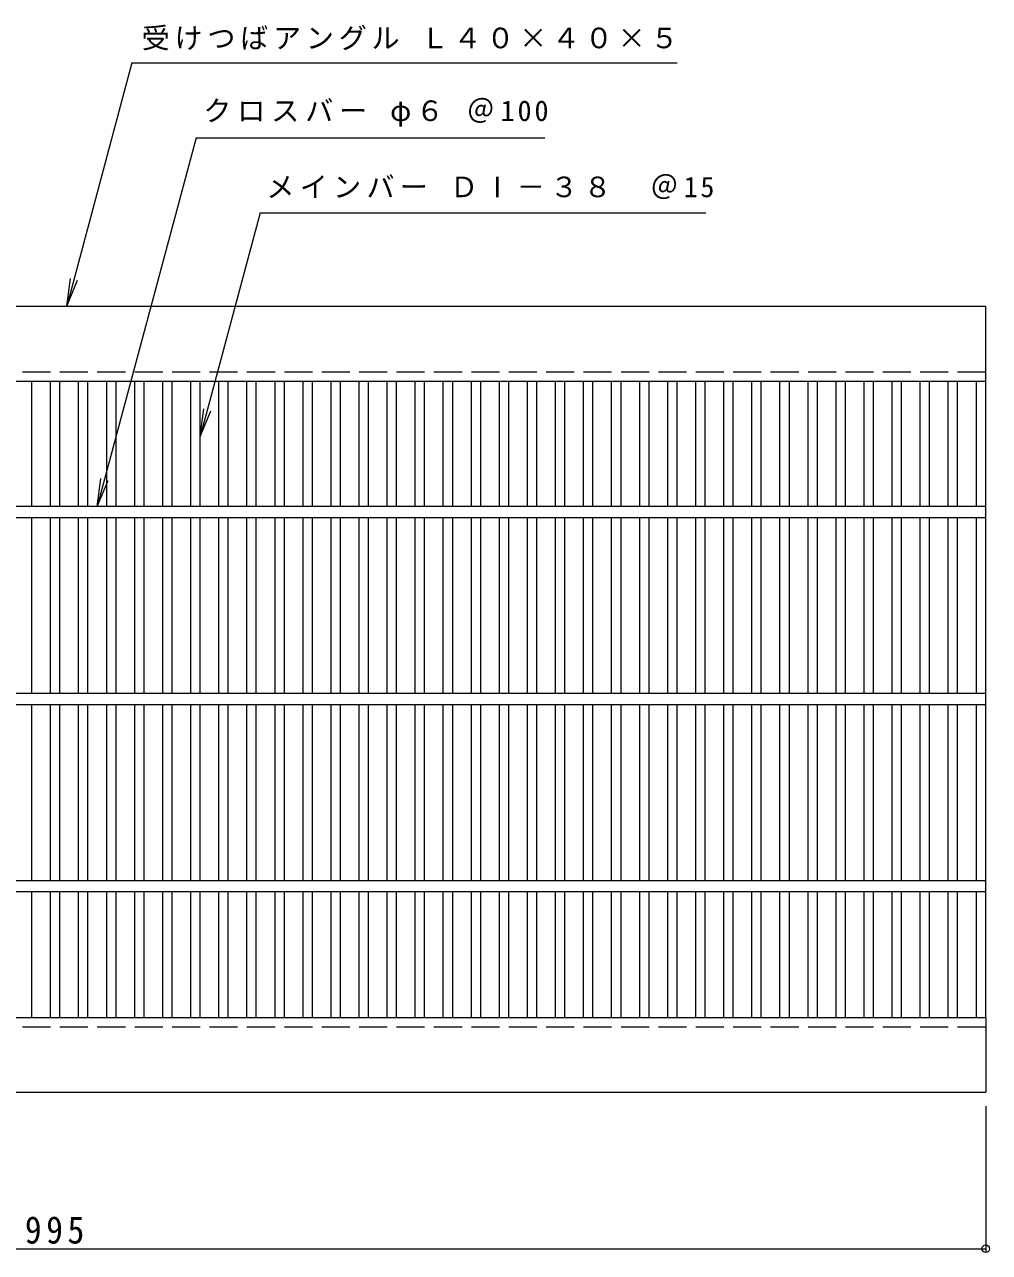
# Model space of a CAD drawing. Units: millimetres, scale not verified. Extents: x -905 to 910, y -686 to 649.
# Drawn here: x -222 to 294, y -7 to 649 of the extents above; entities that cross this region are included whole.
import ezdxf

# ---------------------------------------------------------------- set-up
doc = ezdxf.new("R2010")
doc.units = ezdxf.units.MM
doc.header["$LTSCALE"] = 5
doc.header["$PDMODE"] = 32
doc.header["$PDSIZE"] = 4
doc.linetypes.add('DASHED3', pattern=[4, 3, -1])
for name, color, linetype, lineweight in [('1-1_1-1ﾚｲﾔ', 2, 'Continuous', 9), ('1-2_1-2ﾚｲﾔ', 3, 'Continuous', 9), ('1-4_1-4ﾚｲﾔ', 7, 'Continuous', 9), ('1-5_1-5ﾚｲﾔ', 7, 'Continuous', 9)]:
    doc.layers.add(name, color=color, linetype=linetype, lineweight=lineweight)
doc.styles.add('ＭＳ ゴシック', font='')
doc.styles.get('ＭＳ ゴシック').set_extended_font_data('MS Gothic')

msp = doc.modelspace()

# ---------------------------------------------------------------- linework, layer by layer
at = {"layer": '1-1_1-1ﾚｲﾔ'}
for p, q in [((-703.29, 498.158), (291.71, 498.158)), ((291.71, 458.158), (291.71, 498.158)), ((-703.29, 458.158), (291.71, 458.158)), ((-703.29, 118.158), (291.71, 118.158)), ((291.71, 118.158), (291.71, 78.158)), ((-703.29, 78.158), (291.71, 78.158))]:
    msp.add_line(p, q, dxfattribs=at)
at = {"layer": '1-1_1-1ﾚｲﾔ', "linetype": 'DASHED3'}
for p, q in [((-703.29, 463.158), (291.71, 463.158)), ((-703.29, 113.158), (291.71, 113.158))]:
    msp.add_line(p, q, dxfattribs=at)
at = {"layer": '1-2_1-2ﾚｲﾔ'}
for p, q in [((-218.29, 391.158), (-218.29, 458.158)), ((-208.291, 391.158), (-208.291, 458.158)), ((-203.29, 391.158), (-203.29, 458.158)), ((-193.291, 391.158), (-193.291, 458.158)), ((-188.29, 391.158), (-188.29, 458.158)), ((-178.291, 391.158), (-178.291, 458.158)), ((-173.29, 391.158), (-173.29, 458.158)), ((-163.291, 391.158), (-163.291, 458.158)), ((-158.29, 391.158), (-158.29, 458.158)), ((-148.291, 391.158), (-148.291, 458.158)), ((-143.29, 391.158), (-143.29, 458.158)), ((-133.291, 391.158), (-133.291, 458.158)), ((-128.29, 391.158), (-128.29, 458.158)), ((-118.291, 391.158), (-118.291, 458.158)), ((-113.29, 391.158), (-113.29, 458.158)), ((-103.291, 391.158), (-103.291, 458.158)), ((-98.29, 391.158), (-98.29, 458.158)), ((-88.291, 391.158), (-88.291, 458.158)), ((-83.29, 391.158), (-83.29, 458.158)), ((-73.291, 391.158), (-73.291, 458.158)), ((-68.29, 391.158), (-68.29, 458.158)), ((-58.291, 391.158), (-58.291, 458.158)), ((-53.29, 391.158), (-53.29, 458.158)), ((-43.291, 391.158), (-43.291, 458.158)), ((-38.29, 391.158), (-38.29, 458.158)), ((-28.291, 391.158), (-28.291, 458.158)), ((-23.291, 391.158), (-23.291, 458.158)), ((-13.291, 391.158), (-13.291, 458.158)), ((-8.29, 391.158), (-8.29, 458.158)), ((1.709, 391.158), (1.709, 458.158)), ((6.71, 391.158), (6.71, 458.158)), ((16.709, 391.158), (16.709, 458.158)), ((21.71, 391.158), (21.71, 458.158)), ((31.709, 391.158), (31.709, 458.158)), ((36.709, 391.158), (36.709, 458.158)), ((46.709, 391.158), (46.709, 458.158)), ((51.709, 391.158), (51.709, 458.158)), ((61.709, 391.158), (61.709, 458.158)), ((66.71, 391.158), (66.71, 458.158)), ((76.709, 391.158), (76.709, 458.158)), ((81.709, 391.158), (81.709, 458.158)), ((91.709, 391.158), (91.709, 458.158)), ((96.709, 391.158), (96.709, 458.158)), ((106.709, 391.158), (106.709, 458.158)), ((111.709, 391.158), (111.709, 458.158)), ((121.709, 391.158), (121.709, 458.158)), ((126.709, 391.158), (126.709, 458.158)), ((136.709, 391.158), (136.709, 458.158)), ((141.709, 391.158), (141.709, 458.158)), ((151.709, 391.158), (151.709, 458.158)), ((156.709, 391.158), (156.709, 458.158)), ((166.709, 391.158), (166.709, 458.158)), ((171.709, 391.158), (171.709, 458.158)), ((181.709, 391.158), (181.709, 458.158)), ((186.709, 391.158), (186.709, 458.158)), ((196.709, 391.158), (196.709, 458.158)), ((201.709, 391.158), (201.709, 458.158)), ((211.709, 391.158), (211.709, 458.158)), ((216.709, 391.158), (216.709, 458.158)), ((226.709, 391.158), (226.709, 458.158)), ((231.709, 391.158), (231.709, 458.158)), ((241.709, 391.158), (241.709, 458.158)), ((246.709, 391.158), (246.709, 458.158)), ((256.709, 391.158), (256.709, 458.158)), ((261.709, 391.158), (261.709, 458.158)), ((271.709, 391.158), (271.709, 458.158)), ((276.709, 391.158), (276.709, 458.158)), ((286.71, 391.158), (286.71, 458.158)), ((291.71, 118.158), (291.71, 458.158)), ((291.71, 391.158), (-703.29, 391.158)), ((291.71, 385.158), (-703.29, 385.158)), ((-218.29, 291.158), (-218.29, 385.158)), ((-208.291, 291.158), (-208.291, 385.158)), ((-203.29, 291.158), (-203.29, 385.158)), ((-193.291, 291.158), (-193.291, 385.158)), ((-188.29, 291.158), (-188.29, 385.158)), ((-178.291, 291.158), (-178.291, 385.158)), ((-173.29, 291.158), (-173.29, 385.158)), ((-163.291, 291.158), (-163.291, 385.158)), ((-158.29, 291.158), (-158.29, 385.158)), ((-148.291, 291.158), (-148.291, 385.158)), ((-143.29, 291.158), (-143.29, 385.158)), ((-133.291, 291.158), (-133.291, 385.158)), ((-128.29, 291.158), (-128.29, 385.158)), ((-118.291, 291.158), (-118.291, 385.158)), ((-113.29, 291.158), (-113.29, 385.158)), ((-103.291, 291.158), (-103.291, 385.158)), ((-98.29, 291.158), (-98.29, 385.158)), ((-88.291, 291.158), (-88.291, 385.158)), ((-83.29, 291.158), (-83.29, 385.158)), ((-73.291, 291.158), (-73.291, 385.158)), ((-68.29, 291.158), (-68.29, 385.158)), ((-58.291, 291.158), (-58.291, 385.158)), ((-53.29, 291.158), (-53.29, 385.158)), ((-43.291, 291.158), (-43.291, 385.158)), ((-38.29, 291.158), (-38.29, 385.158)), ((-28.291, 291.158), (-28.291, 385.158)), ((-23.291, 291.158), (-23.291, 385.158)), ((-13.291, 291.158), (-13.291, 385.158)), ((-8.29, 291.158), (-8.29, 385.158)), ((1.709, 291.158), (1.709, 385.158)), ((6.71, 291.158), (6.71, 385.158)), ((16.709, 291.158), (16.709, 385.158)), ((21.71, 291.158), (21.71, 385.158)), ((31.709, 291.158), (31.709, 385.158)), ((36.709, 291.158), (36.709, 385.158)), ((46.709, 291.158), (46.709, 385.158)), ((51.709, 291.158), (51.709, 385.158)), ((61.709, 291.158), (61.709, 385.158)), ((66.71, 291.158), (66.71, 385.158)), ((76.709, 291.158), (76.709, 385.158)), ((81.709, 291.158), (81.709, 385.158)), ((91.709, 291.158), (91.709, 385.158)), ((96.709, 291.158), (96.709, 385.158)), ((106.709, 291.158), (106.709, 385.158)), ((111.709, 291.158), (111.709, 385.158)), ((121.709, 291.158), (121.709, 385.158)), ((126.709, 291.158), (126.709, 385.158)), ((136.709, 291.158), (136.709, 385.158)), ((141.709, 291.158), (141.709, 385.158)), ((151.709, 291.158), (151.709, 385.158)), ((156.709, 291.158), (156.709, 385.158)), ((166.709, 291.158), (166.709, 385.158)), ((171.709, 291.158), (171.709, 385.158)), ((181.709, 291.158), (181.709, 385.158)), ((186.709, 291.158), (186.709, 385.158)), ((196.709, 291.158), (196.709, 385.158)), ((201.709, 291.158), (201.709, 385.158)), ((211.709, 291.158), (211.709, 385.158)), ((216.709, 291.158), (216.709, 385.158)), ((226.709, 291.158), (226.709, 385.158)), ((231.709, 291.158), (231.709, 385.158)), ((241.709, 291.158), (241.709, 385.158)), ((246.709, 291.158), (246.709, 385.158)), ((256.709, 291.158), (256.709, 385.158)), ((261.709, 291.158), (261.709, 385.158)), ((271.709, 291.158), (271.709, 385.158)), ((276.709, 291.158), (276.709, 385.158)), ((286.71, 291.158), (286.71, 385.158)), ((291.71, 291.158), (-703.29, 291.158)), ((291.71, 285.158), (-703.29, 285.158)), ((-218.29, 191.158), (-218.29, 285.158)), ((-208.291, 191.158), (-208.291, 285.158)), ((-203.29, 191.158), (-203.29, 285.158)), ((-193.291, 191.158), (-193.291, 285.158)), ((-188.29, 191.158), (-188.29, 285.158)), ((-178.291, 191.158), (-178.291, 285.158)), ((-173.29, 191.158), (-173.29, 285.158)), ((-163.291, 191.158), (-163.291, 285.158)), ((-158.29, 191.158), (-158.29, 285.158)), ((-148.291, 191.158), (-148.291, 285.158)), ((-143.29, 191.158), (-143.29, 285.158)), ((-133.291, 191.158), (-133.291, 285.158)), ((-128.29, 191.158), (-128.29, 285.158)), ((-118.291, 191.158), (-118.291, 285.158)), ((-113.29, 191.158), (-113.29, 285.158)), ((-103.291, 191.158), (-103.291, 285.158)), ((-98.29, 191.158), (-98.29, 285.158)), ((-88.291, 191.158), (-88.291, 285.158)), ((-83.29, 191.158), (-83.29, 285.158)), ((-73.291, 191.158), (-73.291, 285.158)), ((-68.29, 191.158), (-68.29, 285.158)), ((-58.291, 191.158), (-58.291, 285.158)), ((-53.29, 191.158), (-53.29, 285.158)), ((-43.291, 191.158), (-43.291, 285.158)), ((-38.29, 191.158), (-38.29, 285.158)), ((-28.291, 191.158), (-28.291, 285.158)), ((-23.291, 191.158), (-23.291, 285.158)), ((-13.291, 191.158), (-13.291, 285.158)), ((-8.29, 191.158), (-8.29, 285.158)), ((1.709, 191.158), (1.709, 285.158)), ((6.71, 191.158), (6.71, 285.158)), ((16.709, 191.158), (16.709, 285.158)), ((21.71, 191.158), (21.71, 285.158)), ((31.709, 191.158), (31.709, 285.158)), ((36.709, 191.158), (36.709, 285.158)), ((46.709, 191.158), (46.709, 285.158)), ((51.709, 191.158), (51.709, 285.158)), ((61.709, 191.158), (61.709, 285.158)), ((66.71, 191.158), (66.71, 285.158)), ((76.709, 191.158), (76.709, 285.158)), ((81.709, 191.158), (81.709, 285.158)), ((91.709, 191.158), (91.709, 285.158)), ((96.709, 191.158), (96.709, 285.158)), ((106.709, 191.158), (106.709, 285.158)), ((111.709, 191.158), (111.709, 285.158)), ((121.709, 191.158), (121.709, 285.158)), ((126.709, 191.158), (126.709, 285.158)), ((136.709, 191.158), (136.709, 285.158)), ((141.709, 191.158), (141.709, 285.158)), ((151.709, 191.158), (151.709, 285.158)), ((156.709, 191.158), (156.709, 285.158)), ((166.709, 191.158), (166.709, 285.158)), ((171.709, 191.158), (171.709, 285.158)), ((181.709, 191.158), (181.709, 285.158)), ((186.709, 191.158), (186.709, 285.158)), ((196.709, 191.158), (196.709, 285.158)), ((201.709, 191.158), (201.709, 285.158)), ((211.709, 191.158), (211.709, 285.158)), ((216.709, 191.158), (216.709, 285.158)), ((226.709, 191.158), (226.709, 285.158)), ((231.709, 191.158), (231.709, 285.158)), ((241.709, 191.158), (241.709, 285.158)), ((246.709, 191.158), (246.709, 285.158)), ((256.709, 191.158), (256.709, 285.158)), ((261.709, 191.158), (261.709, 285.158)), ((271.709, 191.158), (271.709, 285.158)), ((276.709, 191.158), (276.709, 285.158)), ((286.71, 191.158), (286.71, 285.158)), ((291.71, 191.158), (-703.29, 191.158)), ((291.71, 185.158), (-703.29, 185.158)), ((-218.29, 118.158), (-218.29, 185.158)), ((-208.291, 118.158), (-208.291, 185.158)), ((-203.29, 118.158), (-203.29, 185.158)), ((-193.291, 118.158), (-193.291, 185.158)), ((-188.29, 118.158), (-188.29, 185.158)), ((-178.291, 118.158), (-178.291, 185.158)), ((-173.29, 118.158), (-173.29, 185.158)), ((-163.291, 118.158), (-163.291, 185.158)), ((-158.29, 118.158), (-158.29, 185.158)), ((-148.291, 118.158), (-148.291, 185.158)), ((-143.29, 118.158), (-143.29, 185.158)), ((-133.291, 118.158), (-133.291, 185.158)), ((-128.29, 118.158), (-128.29, 185.158)), ((-118.291, 118.158), (-118.291, 185.158)), ((-113.29, 118.158), (-113.29, 185.158)), ((-103.291, 118.158), (-103.291, 185.158)), ((-98.29, 118.158), (-98.29, 185.158)), ((-88.291, 118.158), (-88.291, 185.158)), ((-83.29, 118.158), (-83.29, 185.158)), ((-73.291, 118.158), (-73.291, 185.158)), ((-68.29, 118.158), (-68.29, 185.158)), ((-58.291, 118.158), (-58.291, 185.158)), ((-53.29, 118.158), (-53.29, 185.158)), ((-43.291, 118.158), (-43.291, 185.158)), ((-38.29, 118.158), (-38.29, 185.158)), ((-28.291, 118.158), (-28.291, 185.158)), ((-23.291, 118.158), (-23.291, 185.158)), ((-13.291, 118.158), (-13.291, 185.158)), ((-8.29, 118.158), (-8.29, 185.158)), ((1.709, 118.158), (1.709, 185.158)), ((6.71, 118.158), (6.71, 185.158)), ((16.709, 118.158), (16.709, 185.158)), ((21.71, 118.158), (21.71, 185.158)), ((31.709, 118.158), (31.709, 185.158)), ((36.709, 118.158), (36.709, 185.158)), ((46.709, 118.158), (46.709, 185.158)), ((51.709, 118.158), (51.709, 185.158)), ((61.709, 118.158), (61.709, 185.158)), ((66.71, 118.158), (66.71, 185.158)), ((76.709, 118.158), (76.709, 185.158)), ((81.709, 118.158), (81.709, 185.158)), ((91.709, 118.158), (91.709, 185.158)), ((96.709, 118.158), (96.709, 185.158)), ((106.709, 118.158), (106.709, 185.158)), ((111.709, 118.158), (111.709, 185.158)), ((121.709, 118.158), (121.709, 185.158)), ((126.709, 118.158), (126.709, 185.158)), ((136.709, 118.158), (136.709, 185.158)), ((141.709, 118.158), (141.709, 185.158)), ((151.709, 118.158), (151.709, 185.158)), ((156.709, 118.158), (156.709, 185.158)), ((166.709, 118.158), (166.709, 185.158)), ((171.709, 118.158), (171.709, 185.158)), ((181.709, 118.158), (181.709, 185.158)), ((186.709, 118.158), (186.709, 185.158)), ((196.709, 118.158), (196.709, 185.158)), ((201.709, 118.158), (201.709, 185.158)), ((211.709, 118.158), (211.709, 185.158)), ((216.709, 118.158), (216.709, 185.158)), ((226.709, 118.158), (226.709, 185.158)), ((231.709, 118.158), (231.709, 185.158)), ((241.709, 118.158), (241.709, 185.158)), ((246.709, 118.158), (246.709, 185.158)), ((256.709, 118.158), (256.709, 185.158)), ((261.709, 118.158), (261.709, 185.158)), ((271.709, 118.158), (271.709, 185.158)), ((276.709, 118.158), (276.709, 185.158)), ((286.71, 118.158), (286.71, 185.158))]:
    msp.add_line(p, q, dxfattribs=at)
at = {"layer": '1-4_1-4ﾚｲﾔ'}
for p, q in [((291.71, 70.658), (291.71, -6.973)), ((-703.29, -5.473), (291.71, -5.473))]:
    msp.add_line(p, q, dxfattribs=at)
msp.add_point((291.71, -5.473), dxfattribs=at)
at = {"layer": '1-5_1-5ﾚｲﾔ'}
for p, q in [((-164.786, 628.159), (126.692, 628.159)), ((-130.504, 588.159), (-183.29, 391.158)), ((-130.504, 588.159), (55.897, 588.159)), ((-96.222, 548.159), (-128.29, 428.479)), ((-96.222, 548.159), (142.078, 548.159)), ((-199.62, 498.158), (-193.88, 512.017)), ((-128.29, 428.479), (-126.332, 443.351)), ((-128.29, 428.479), (-122.55, 442.337)), ((-183.29, 391.158), (-181.333, 406.03)), ((-183.29, 391.158), (-177.55, 405.017))]:
    msp.add_line(p, q, dxfattribs=at)
msp.add_lwpolyline([(-164.786, 628.159), (-199.62, 498.158), (-197.662, 513.03)], dxfattribs=at)

# ---------------------------------------------------------------- texts
at = {"layer": '1-4_1-4ﾚｲﾔ', "color": 2, "insert": (-222.04, -2.973), "char_height": 14.66, "attachment_point": 7, "style": 'ＭＳ ゴシック'}
msp.add_mtext('\\T1.27;\\W0.9;995', dxfattribs=at)
at = {"layer": '1-5_1-5ﾚｲﾔ', "char_height": 11, "attachment_point": 7, "style": 'ＭＳ ゴシック'}
for s, insert in [('\\T1.17;受けつばアングル\\~Ｌ４０×４０×５', (-159.558, 634.872)), ('\\T1.21;クロスバー\\~φ６\\~＠100', (-126.603, 594.148)), ('\\T1.19;メインバー\\~ＤⅠ－３８\u3000＠15', (-92.922, 555.394))]:
    msp.add_mtext(s, dxfattribs=dict(at, insert=insert))

doc.saveas('drawing.dxf')
